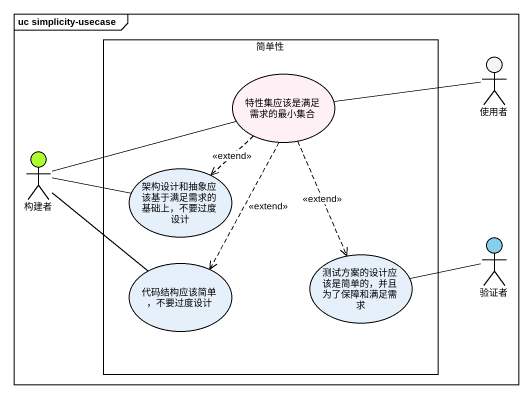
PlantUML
@startuml
mainframe uc simplicity-usecase
rectangle 简单性 {
  usecase 特性集应该是满足需求的最小集合 #FFF0F5
  usecase "架构设计和抽象应该基于满足需求的基础上，不要过度设计" as 架构设计和抽象应该基于满足需求的基础上_不要过度设计
  usecase "测试方案的设计应该是简单的，并且为了保障和满足需求" as 测试方案的设计应该是简单的_并且为了保障和满足需求
  usecase "代码结构应该简单，不要过度设计" as 代码结构应该简单_不要过度设计
}
actor 使用者 #F5F5F5
actor 构建者 #ADFF2F
actor 验证者 #87CEEB
使用者 -left- 特性集应该是满足需求的最小集合
特性集应该是满足需求的最小集合 ..> 架构设计和抽象应该基于满足需求的基础上_不要过度设计 : <<extend>>
特性集应该是满足需求的最小集合 ..> 测试方案的设计应该是简单的_并且为了保障和满足需求 : <<extend>>
特性集应该是满足需求的最小集合 ..> 代码结构应该简单_不要过度设计 : <<extend>>
构建者 -right- 特性集应该是满足需求的最小集合
构建者 -right- 架构设计和抽象应该基于满足需求的基础上_不要过度设计
构建者 -- 代码结构应该简单_不要过度设计
验证者 -left- 测试方案的设计应该是简单的_并且为了保障和满足需求
@enduml
